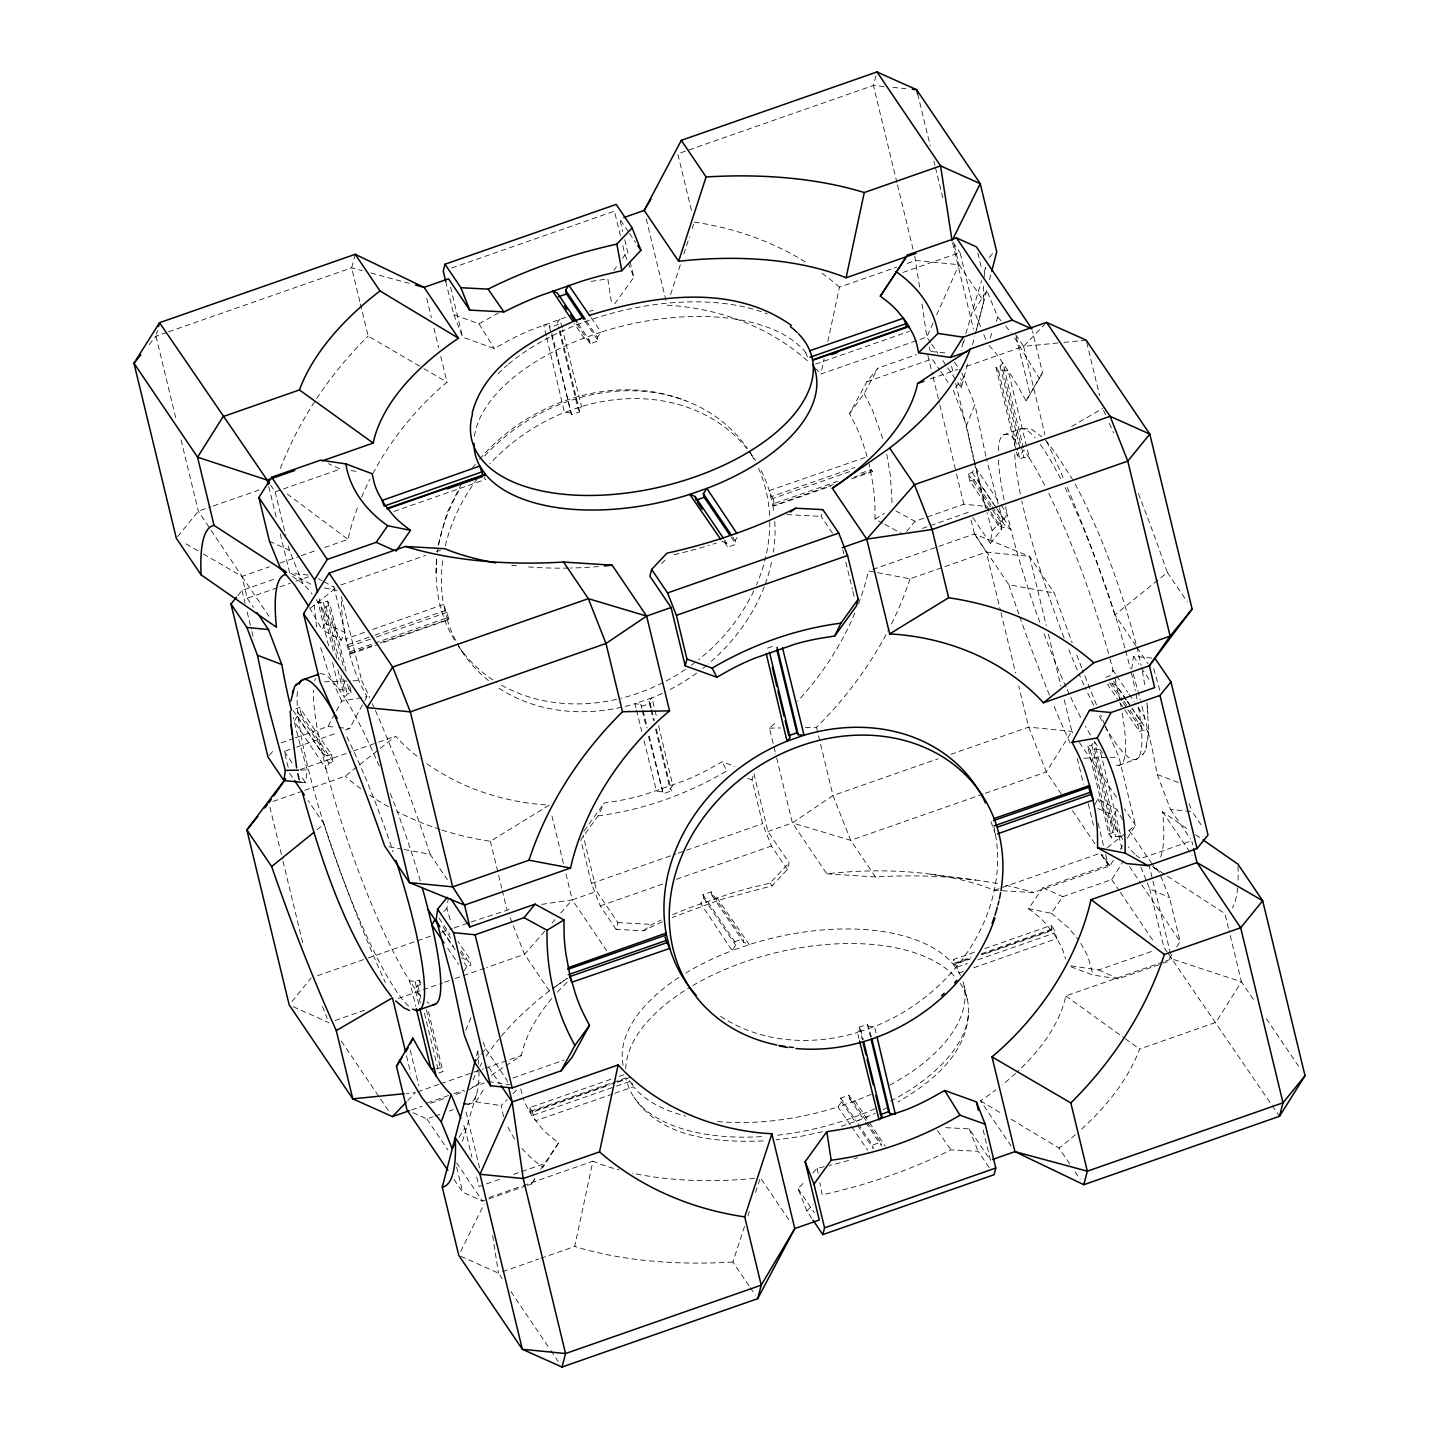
<?xml version="1.0" encoding="UTF-8"?>
<svg xmlns="http://www.w3.org/2000/svg" width="1439" height="1439" viewBox="0 0 1439 1439"><rect width="100%" height="100%" fill="white"/><g stroke="black" fill="none" stroke-linecap="round" stroke-linejoin="round"><path stroke-width="0.75" stroke-dasharray="5 3.75" d="M436.089 572.74L436.683 557.433M436.287 564.628L436.359 561.462M882.755 523.274L875.038 519.065L874.948 508.039A210.058 176.799 -34.1 0 0 872.646 482.587L869.12 463.97M372.233 645.607L349.299 653.54L349.641 651.903L447.475 617.709L447.241 619.687A175.036 147.336 -34.1 0 0 489.152 681.169M1118.966 765.26L1136.666 759.055L1143.321 753.928L1145.282 750.726L1148.754 731.588L1147.063 704.678M301.201 782.258L305.518 782.69L307.262 769.937L304.025 758.605A210.058 34.05 70.7 0 1 297.01 732.685L293.214 717.647M450.137 919.737L446.881 908.405L448.338 897.774M972.836 517.464L990.356 543.348L992.119 530.595L988.863 519.263A210.058 34.05 70.7 0 1 987.01 512.644M990.356 543.348L1001.364 529.822L1002.767 519.677L998.792 505.808M968.339 1015.179C965.515 1055.453 930.331 1083.225 897.972 1101.95M1131.738 669.063L1133.482 656.31L1155.085 658.432M438.104 545.309L446.899 513.129L461.307 484.206M610.891 1079.268L529.714 1107.652L530.272 1112.959L609.273 1085.15M1146.02 748.478L1146.577 745.798M1147.62 740.509L1148.16 737.937M540.83 1258.316L574.737 1246.462L592.904 1161.219L599.631 1163.845A280.065 144.242 -13.6 0 0 619.112 1169.925M916.229 340.737L820.86 374.068L824.115 358.851M827.839 341.475L839.477 287.134L896.695 267.132M837.912 481.256L773.391 503.794L772.905 505.88A175.036 147.336 -34.1 0 1 774.074 513.723M491.311 1075.203L521.368 1055.56L522.645 1050.146A280.065 144.242 -13.6 0 1 554.591 995.302M1163.306 961.864L1065.813 995.932L1064.536 1001.364A280.065 144.242 -13.6 0 1 1016.923 1072.181M324.638 547.504L347.95 539.355L350.145 530.451A280.065 235.726 -34.1 0 1 358.671 504.531M476.615 1055.435L477.73 1051.1L480.194 1054.733M947.743 367.916L961.27 387.9L968.015 361.926M972.53 344.623L974.779 335.971M975.336 333.794L983.772 301.345A350.091 56.751 70.7 0 1 983.628 284.67M976.667 329.081L986.704 290.48M989.492 279.76L991.165 273.32M156.491 334.28L157.499 330.412M355.199 254.307L351.656 267.816L359.912 301.938M662.192 921.805L643.341 930.799L616.126 929.378L617.907 922.633L596.717 891.317L583.101 835.07M875.973 75.817L873.437 85.459L896.965 182.681M787.349 869.552L771.448 846.06L762.616 823.666L752.039 779.902L753.802 773.157L767.922 831.49L789.112 862.788L787.349 869.552L772.113 885.794L720.184 899.699L672.229 917.47M832.515 533.239L821.093 516.367L822.874 509.622M462.441 1141.415L476.939 1092.705M963.321 342.05L962.061 346.295A280.065 45.4 70.7 0 0 961.144 350.648M965.839 333.578L981.596 280.641M984.114 272.169L986.003 265.819M984.672 948.643L1051.279 925.367L1051.621 930.745L982.837 954.615M860.81 473.251L871.225 469.618L870.667 471.326L854.029 477.208M670.61 294.545L680.359 264.722M683.831 254.055L689.407 237.003M692.195 228.477L693.58 224.214M749.017 1285.854L732.901 1262.039L744.575 1226.208M748.01 1215.667L749.377 1211.44M755.565 1192.463L760.368 1177.714L789.885 1221.297M990.104 338.057L992.406 331.797M996.238 321.365L997.785 317.192L986.902 290.534L974.131 310.824L980.553 326.581M465.768 1030.36L471.56 1015.898M973.861 460.624L972.998 456.739A210.058 34.05 70.7 0 1 968.303 434.236L966.612 425.171L974.905 404.503L961.882 373.079M974.275 952.276L953.445 959.561L953.643 964.742L959.201 972.944A175.036 90.153 -13.6 0 1 961.288 977.261M933.084 322.984L926.824 337.032L918.352 340M936.645 314.943L958.986 264.722L953.751 243.119M333.83 586.5L344.928 632.351L341.259 640.229L322.174 629.742L325.088 623.465L318.541 596.376M989.079 345.558L990.985 347.662A210.058 34.05 70.7 0 1 999.008 357.466L1012.319 377.108A210.058 34.05 70.7 0 1 1021.888 393.297L1026.097 400.887L1042.538 372.719L1032.465 331.042M1026.097 400.887L1042.538 372.719M1094.989 804.689L1097.741 798.771L1116.826 809.258L1123.193 820.698M1121.97 848.884L1113.912 815.535L1116.826 809.258M616.126 929.378L600.243 905.904L591.411 883.492L580.834 839.746L598.066 815.859L604.254 802.98L616.18 801.109A210.058 176.799 -34.1 0 0 644.024 794.832L684.946 780.532A210.058 176.799 -34.1 0 0 711.244 767.886L722.126 761.771L734.807 766.321M460.714 1251.426L484.026 1204.155M295.337 737.865L327.948 726.461L335.377 712.791M336.456 710.83L341.762 701.063L366.909 696.656L362.07 687.284A210.058 176.799 -34.1 0 1 352.663 664.314L347.339 646.327L343.795 627.71A210.058 176.799 -34.1 0 1 341.511 602.257L341.367 597.976M345.468 730.023L349.551 728.584L363.851 702.286M364.876 700.415L366.909 696.656M867.141 456.775L863.796 445.982A210.058 176.799 -34.1 0 0 854.37 423.012L849.532 413.641L866.908 381.713L877.898 368.186L916.625 354.642M849.532 413.641L864.084 393.584L877.898 368.186M331.402 754.468L327.319 755.889L295.535 708.941L299.6 707.502L331.402 754.468L333.164 761.753L329.081 763.192L326.005 768.642A175.036 28.366 70.7 0 0 409.539 980.714L415.781 1006.383M992.586 509.982L999.925 520.828L1004.008 519.389L1007.156 514.047A175.036 28.366 70.7 0 1 1005.537 506.744M724.177 541.712L727.846 547.126L735.995 544.284L735.113 540.632L738.261 535.524M711.154 891.874L712.035 895.508L717.018 897.792L749.215 944.614L743.837 942.473L742.956 938.822L711.154 891.874L703.005 894.716L703.887 898.368L700.739 903.476L732.145 950.585L749.215 944.614A175.036 90.153 -13.6 0 1 953.643 964.742L970.336 958.968M333.164 761.753L301.363 714.805L297.297 716.226L294.132 721.335L326.005 768.642L322.318 753.388A175.036 28.366 70.7 0 1 313.468 690.144M1127.852 709.751L1137.637 724.195L1141.703 722.774L1144.868 717.665L1135.065 703.113M467.639 1104.666L475.805 1101.824L485.087 1087.075M459.077 1137.404L464.869 1128.176L462.459 1122.276M527.358 1185.43L531.441 1183.991L534.912 1178.469M540.722 1169.241L558.674 1142.836L552.594 1138.177A210.058 108.195 -13.6 0 1 540.237 1126.431L532.7 1116.934L526.944 1106.789A210.058 108.195 -13.6 0 1 523.202 1098.029M1113.39 860.342L1109.919 865.864L1033.616 892.54L994.277 890.291L987.55 887.665A280.065 144.242 -13.6 0 0 836.491 872.789L826.813 873.797L792.385 822.928L775.711 754M1120.369 849.28L1122.69 845.592M1127.331 838.218L1135.461 825.302L1118.948 757.058A350.091 56.751 70.7 0 1 1105.638 726.695M1105.674 854.568L1108.192 864.983L1042.969 887.791L1028.507 908.675L1051.297 913.279L1062.809 896.677L1111.717 879.571L1123.337 861.134M1172.012 954.381L1167.353 961.756L1163.288 963.177M1176.652 947.006L1180.142 941.466L1169.547 897.72L1158.665 871.081L1152.999 865.019M558.674 1142.836L542.953 1167.389L532.34 1159.114L521.152 1147.746M463.556 971.559L466.794 966.558L470.859 965.137L469.096 957.852L458.088 941.592M989.474 510.054L969.904 481.148L968.141 473.863L972.206 472.442L975.444 467.441L999.835 503.29M703.005 894.716L734.789 941.682L735.671 945.315L732.145 950.585A175.036 90.153 -13.6 0 0 685.683 973.106M531.441 1183.991L535.272 1178.469M576.697 323.883L590.152 343.759L598.3 340.899L597.419 337.266L601.034 332.103A175.036 90.153 -13.6 0 1 805.462 352.249L807.027 354.336M865.972 1120.531L848.848 1095.241L840.7 1098.101L841.581 1101.734L837.966 1106.897A175.036 90.153 -13.6 0 1 715.759 1121.395M349.749 686.133L351.296 692.537L347.231 693.958L344.623 697.627A175.036 28.366 70.7 0 1 376.352 759.486M1087.704 746.463L1090.348 750.367L1094.431 748.946L1099.918 749.557L1120.963 836.868L1115.603 836.455L1111.52 837.876L1108.875 833.954L1087.704 746.463L1091.769 745.042L1094.377 741.373L1097.202 745.654M613.949 270.262L616.414 266.845M622.565 258.318L625.03 254.901L622.511 244.486M614.741 303.791L633.844 277.313L630.318 262.725M583.874 831.22L604.254 802.98M420.224 995.446A175.036 28.366 70.7 0 1 415.08 988.899L409.539 980.714L415.098 981.524L419.163 980.103L421.807 984.024L417.742 985.445L415.08 988.899L419.289 1006.365M648.467 736.282L663.217 793.734L671.383 790.874L670.052 788.914L672.768 785.442L658.576 725.598M346.133 671.204L330.125 605.046L326.059 606.467L323.325 609.938L333.704 652.712M1108.875 833.954L1112.941 832.533L1115.675 829.062L1094.377 741.373M472.514 467.855L475.302 464.401M149.098 344.658L155.988 336.204L166.51 332.535M177.681 536.567L198.33 511.205L211.047 506.762M237.849 595.512L241.986 590.44L276.63 578.316M269.399 755.385L274.903 748.64M291.955 1001.544L311.22 977.872M964.328 376.694L953.32 390.221L966.612 425.171M476.057 1060.615L480.176 1055.542M481.561 1053.852L485.68 1048.779L481.777 1038.508M906.696 531.459L914.952 521.314L963.86 504.208L985.481 506.348L1001.364 529.822M1044.732 485.321A175.036 28.366 70.7 0 0 1029.461 458.286L1023.902 457.476L1019.837 458.897L1017.193 454.976L996.022 367.485L1000.087 366.064L1002.875 362.772L1023.381 447.907M650.428 707.826L648.881 701.423L651.993 697.807A175.036 147.336 -34.1 0 0 665.304 691.907M544.787 931.213L524.551 954.309L486.67 967.548M552.018 922.975L554.896 919.665M560.688 913.063L572.254 899.861L596.717 891.317M479.565 459.257C528.509 401.841 613.823 372.251 685.809 400.815M546.226 335.539L543.69 324.854L549.05 325.286L571.535 414.756L579.701 411.896L578.37 409.935L581.518 406.535L562.595 329.819M871.368 1036.871L867.465 1024.244L859.299 1027.104L860.63 1029.065L857.482 1032.465A175.036 147.336 -34.1 0 1 719.59 1015.664M661.67 563.638L667.57 557.361M672.697 914.7A210.058 108.195 -13.6 0 1 688.633 908.117L729.555 893.817A210.058 108.195 -13.6 0 1 757.777 886.064L769.973 883.204L789.112 862.788M811.776 1218.347L806.883 1211.116L798.069 1188.722L805.426 1180.861M812.801 1173.001L817.208 1168.288L827.623 1165.878M806.883 1211.116L812.981 1204.623M966.378 366.405L1023.597 346.403L1045.002 323.991M407.759 1100.601L415.403 1092.597L406.464 1093.496M443.842 911.517L446.881 908.405M992.119 530.595L1002.767 519.677M503.596 1116.682L501.096 1105.584L507.032 1099.63M512.968 1093.694L518.885 1087.74M440.748 356.296L447.007 382.144L439.489 388.638A280.065 235.726 -34.1 0 0 371.784 475.607M775.189 751.86L769.451 728.152L776.97 721.659M317.066 829.781L324.063 824.115L308.072 800.516M1135.857 645.751L1114.937 614.885L1167.335 572.452A350.091 56.751 70.7 0 0 1138.321 493.415M310.572 608.103L335.233 588.551M304.924 790.281L345.18 776.215L395.581 736.228L401.391 742.326A280.065 235.726 -34.1 0 0 420.17 758.695M1107.293 847.661L1126.665 832.3M1128.428 830.897L1135.461 825.302L1124.237 808.736M1142.098 754.863L1143.321 753.928M643.341 930.799L652.083 924.414L661.149 920.025M501.402 1036.08A350.091 180.307 -13.6 0 1 549.338 990.931L554.717 987.154M556.515 985.877L567.29 978.304L552.918 988.431M1011.239 1146.181L980.499 1100.781L987.568 1095.924A280.065 144.242 -13.6 0 0 995.842 1089.845M767.922 831.49L792.385 822.928L833.001 795.515L938.21 758.749M468.754 1089.953L481.921 1081.355M441.935 830.069A350.091 294.671 -34.1 0 0 490.375 841.257L549.32 805.085L540.075 804.455A280.065 235.726 -34.1 0 1 426.897 763.677M875.038 519.065L884.445 513.345M445.748 281.414L453.807 314.745L479.007 323.793L498.326 313.108M453.807 314.745L462.639 337.158L494.314 348.526L505.215 342.41A210.058 176.799 -34.1 0 1 531.513 329.765L565.509 317.371M1071.713 426.484L1102.724 408.406M883.114 1109.739L888.78 1106.879M989.115 1167.551L978.106 1151.29L950.909 1149.869C910.132 1170.267 866.638 1185.07 822.137 1194.874L819.852 1182.606M865.361 1117.599L875.326 1113.372M841.365 1126.377L859.137 1120.064M857.518 1120.729L867.321 1116.808M767.617 648.126L775.783 645.266M651.237 707.646L650.212 703.383L642.064 706.225L640.733 704.265L634.923 703.761A175.036 147.336 -34.1 0 1 497.049 686.979M734.789 941.682L742.956 938.822M865.63 1122.366L881.531 1145.858L880.65 1142.206L872.502 1145.048L857.824 1123.373M364.499 632.369L345.792 638.97L350.972 653.846L378.025 644.402M372.827 629.419L443.536 604.434A175.036 147.336 -34.1 0 1 442.744 560.185M833.217 484.547L772.905 505.88L769.217 490.609A175.036 147.336 -34.1 0 0 760.386 469.096M617.583 1082.218L625.911 1079.304M963.357 971.469L959.201 972.944L953.445 959.561M973.753 967.817L1056.91 938.552L1053.942 929.27L1051.279 925.367M168.615 331.797L351.656 267.816L362.304 270.694M451.684 268.032L614.435 211.155L620.497 236.158M213.152 506.024L259.793 489.728M907.289 263.427L915.78 260.459L958.986 264.722L983.772 301.345M270.622 485.123L275.173 491.832L281.289 489.692M283.321 488.99L340.395 469.042L328.488 463.7M902.937 272.439L960.011 252.491L974.131 310.824M393.962 511.457L485.555 479.439L484.116 477.532M815.607 364.085L909.286 331.348M203.349 553.961L241.986 576.391L269.543 566.75M280.137 563.045L299.204 556.389M301.327 555.652L316.166 550.453M181.08 439.92L198.33 511.205L241.986 576.391L247.274 598.264L277.853 587.58M279.885 586.86L290.084 583.299M296.2 581.158L308.432 576.895M866.908 381.713L932.13 358.923L939.451 369.751M340.881 585.007L425.656 555.382M436.251 551.677L440.478 550.202M930.349 378.997L957.888 369.355M328.56 645.787L318.037 602.132L323.397 602.545L327.48 601.124L330.125 605.046M996.022 367.485L998.666 371.388L1002.749 369.967L1008.163 370.596L1029.461 458.286L1023.92 450.101L1021.258 453.555L1017.193 454.976M347.878 644.6L372.863 635.876M374.949 635.139L445.712 610.406L447.043 612.366L448.806 619.651L380.112 643.665M865.055 457.494L769.217 490.609L771.61 496.509L854.874 467.405M349.209 646.561L374.194 637.837M376.263 637.099L447.043 612.366M771.61 496.509L772.941 498.47L849.963 471.542M773.391 503.794L774.704 505.755L830.915 486.112M851.726 478.845L872.538 471.56L871.764 467.891M1003.469 434.902L1021.168 428.696M320.034 673.74A175.036 28.366 70.7 0 1 339.082 689.443L344.569 690.054L348.652 688.633L351.296 692.537M969.904 481.148L973.987 479.727L978.97 481.993L993.683 503.83M281.073 742.848L293.304 738.567M288.178 767.293L284.328 751.392L294.527 747.83M296.56 747.111L337.32 732.865M922.291 528.419L928.407 526.278M930.439 525.577L969.166 512.032M300.211 769.559L351.08 751.788M353.203 751.032L376.514 742.884M378.637 742.146L395.581 736.228M872.736 569.466L974.455 533.923L1029.551 556.389L1054.337 593.012A350.091 56.751 70.7 0 0 1072.181 642.747M990.698 511.852L1001.688 528.113L1005.771 526.692L1010.844 529.3A175.036 28.366 70.7 0 0 1039.785 622.224M273.122 801.397L302.802 791.018M858.471 603.93A280.065 235.726 -34.1 0 0 866.314 579.845L868.49 570.941L910.024 578.802L986.327 552.126L1029.551 556.389L1046.261 625.533M1105.836 677.247L1109.919 675.808L1112.995 670.358A175.036 28.366 70.7 0 0 1109.289 656.346M1126.431 699.948L1116.682 685.612L1111.681 683.111L1107.598 684.532L1118.607 700.793M317.533 975.678L365.92 958.752M368.024 958.032L431.142 935.962M441.665 932.292L452.188 928.605M454.292 927.885L469.024 922.723M471.129 921.985L511.241 908.854M950.819 754.342L1028.669 727.127L1071.875 731.39L1074.375 735.077M591.411 883.492L675.952 853.939M678.075 853.201L684.406 850.989M686.529 850.251L762.616 823.666M600.243 905.904L663.649 883.744M676.33 879.301L771.448 846.06M461.703 957.762L465.013 959.273L469.096 957.852M1124.722 709.823L1139.4 731.498L1143.465 730.059L1148.394 732.217L1132.529 708.923M335.179 1020.485L364.643 1010.196M398.297 998.432L442.493 982.999M444.597 982.261L453.015 979.311M455.12 978.574L484.565 968.285M983.215 794.022L850.665 840.34L792.385 822.928M985.319 793.285L1046.333 771.952L1071.875 731.39L1064.033 698.976M436.251 1069.033L440.334 1067.612L442.978 1071.515L438.913 1072.936M417.526 1091.859L438.715 1084.448M440.838 1083.711L483.216 1068.889M485.339 1068.152L521.368 1055.56M994.277 890.291L1100.241 853.255L1108.192 864.983M427.437 1102.904L451.882 1094.36M453.933 1093.658L464.113 1090.096M472.262 1087.236L484.493 1082.973M411.536 1109.937L422.131 1106.249M430.621 1103.281L445.442 1098.101M456.055 1094.395L464.527 1091.428M512.986 1077.955L563.944 1060.147M1142.8 857.842L1191.726 840.736L1192.679 844.711M412.993 1112.707L426.879 1118.912L432.995 1116.79M435.028 1116.07L441.143 1113.93M449.292 1111.088L453.375 1109.667M619.22 1076.372L627.548 1073.458M530.595 1111.286L628.429 1077.091M954.327 963.195L970.983 957.385M981.398 953.733L1052.161 929M529.714 1107.652L532.358 1111.556L615.622 1082.452M617.709 1081.732L630.192 1077.361M956.108 963.464L970.677 958.374M981.074 954.741L1053.942 929.27M612.69 1094L535.56 1120.765L533.239 1115.207L614.435 1086.841M616.504 1086.103L631.091 1081.013M956.989 967.116L967.386 963.482M977.801 959.831L1054.823 932.922M499.369 1179.386L478.989 1186.509L475.967 1174.008M513.633 1174.404L519.749 1172.263M521.799 1171.562L544.212 1163.719M1071.048 965.875L1098.605 969.958L1153.646 950.729M489.062 1197.518L520.846 1186.402M522.969 1185.664L592.904 1161.219M1165.41 961.126L1171.778 958.914L1241.443 981.83L1255.15 1002.084M454.022 1179.422L462.692 1192.211L482.515 1201.097L525.325 1186.132M1070.85 966.756L1093.136 975.102L1118.445 978.844L1161.237 963.878M502.679 1271.662L538.708 1259.053M1081.588 1129.147A350.091 180.307 -13.6 0 0 1139.58 1049.067L1215.883 1022.392L1241.443 981.83L1229.068 930.637M614.777 1093.262L633.538 1086.751A175.036 90.153 -13.6 0 0 685.701 1116.178M380.562 642.729L447.241 619.687L443.536 604.434L445.712 610.406M558.53 324.405L550.364 327.247L549.05 325.286M712.935 544.122L716.424 543.061M674.1 554.681L681.223 552.936A210.058 108.195 -13.6 0 0 709.445 545.183M822.64 1131.684L799.365 1136.684L776.071 1139.85M591.051 281.45L607.798 278.788L611.845 305.122M541.748 904.358L572.254 899.861L606.682 950.729M598.066 815.859C643.467 809.905 687.464 794.148 726.839 770.854L722.126 761.771M754.558 1178.307L750.69 1178.721A280.065 144.242 -13.6 0 1 632.351 1173.127M1015.646 334.657L1023.597 346.403L1061.604 342.608M1063.853 342.392L1086.211 340.162M763.246 1140.911C718.043 1142.746 661.544 1138.807 634.059 1097.327M324.423 681.798L350.72 680.899M352.915 680.827L361.693 680.521L365.272 688.112A280.065 45.4 70.7 0 1 369.697 697.753M1083.891 758.245L1107.994 757.436M1110.189 757.364L1118.948 757.058M300.679 770.081L307.262 769.937M769.451 728.152L780.658 727.954M805.3 727.486L816.489 727.271A350.091 294.671 -34.1 0 0 889.176 628.591M1022.733 428.66L1031.259 428.966L1041.764 436.719M570.222 412.795L564.466 412.489A175.036 147.336 -34.1 0 0 489.836 463.88M786.917 514.586L821.093 516.367M617.907 922.633L652.083 924.414M868.778 1026.205L874.534 1026.511A175.036 147.336 -34.1 0 0 995.464 834.566L993.827 826.867M945.765 1127.654L969.274 1128.878L990.464 1160.176L982.405 1126.845M826.813 873.797L875.452 876.963A350.091 180.307 -13.6 0 1 997.317 883.582M667.12 305.212L676.366 305.859A280.065 235.726 -34.1 0 1 809.042 362.286M884.23 86.52L873.437 85.459L677.769 153.847L691.691 211.425M892.882 87.383L905.851 88.66M931.141 351.512L948.427 353.221M308.18 575.042L290.894 573.334L313.9 585.889M327.948 726.461L336.582 727.307M338.741 727.522L349.551 728.584M1141.99 706.315L1150.84 742.92A210.058 34.05 70.7 0 1 1155.535 765.422L1157.226 774.488L1170.519 809.438L1192.122 811.56L1203.13 827.821M661.904 791.774L656.49 791.144L643.863 739.988M930.745 874.21L975.606 880.074M350.99 470.607L357.358 471.56M488.576 1081.534L509.766 1084.682M475.805 1101.824L501.096 1105.584M971.091 520.001L974.455 533.923L1008.901 584.774L1054.337 593.012M388.998 846.78L401.967 849.118M404.143 849.514L430.099 854.226L447.331 879.661M324.477 587.939L337.176 590.404M370.83 272.996L409.162 283.339M747.83 778.391L752.039 779.902M1157.226 774.488L1181.563 783.751M590.152 343.759L589.271 340.108L583.964 338.075L574.305 323.577M848.848 1095.241L849.73 1098.892L855.036 1100.925L868.329 1120.855M1098.047 808.43L1113.912 815.535M1147.297 882.916L1149.725 888.834L1169.547 897.72M269.453 541.28L289.275 550.166L302.963 583.658L306.147 587.004A210.058 34.05 70.7 0 1 312.083 594.019M1042.969 887.791L1062.809 896.677M325.088 623.465L344.928 632.351M1098.605 969.958L1118.445 978.844M293.178 1006.706L328.883 1022.697M460.75 1256.247L498.434 1273.137L502.175 1278.659M721.982 541.208L726.965 543.492L727.846 547.126M327.319 755.889L322.318 753.388L293.052 710.362M895.795 510.863L914.952 521.314M884.679 524.318L902.019 533.779M318.289 578.622L322.138 580.726M324.063 581.77L333.704 587.022M185.973 543.87L201.424 552.828M360.416 304.079L368.168 336.06L422.005 367.539M423.929 368.654L447.007 382.144M980.499 1100.781L1001.562 1113.462M1011.131 1119.236L1059.014 1148.07L1070.166 1164.547M1152.567 866.548L1165.554 874.984M1167.407 876.189L1224.931 913.585L1228.546 928.515M1160.607 857.014A280.065 45.4 70.7 0 0 1163.09 817.334L1162.568 811.758L1188.29 829.637M1195.647 834.746L1201.151 838.577M1136.037 855.342L1139.526 857.77M1153.448 867.447L1158.665 871.081M292.513 576.391L302.963 583.658M1051.297 913.279L1068.601 927.921L1078.477 939.811M1028.507 908.675L1034.587 913.315A210.058 108.195 -13.6 0 1 1046.944 925.061L1054.481 934.577L1060.237 944.704A210.058 108.195 -13.6 0 1 1065.472 958.95M1065.813 995.932L1123.391 1037.393M1125.19 1038.688L1139.58 1049.067M287.152 493.901L347.95 539.355M997.785 317.192L1003.469 323.253M815.05 367.97L820.86 374.068M1045.451 440.1L1055.147 452.476L1072.613 479.511M1134.759 854.1L1132.853 851.996A210.058 34.05 70.7 0 1 1128.284 846.708M769.973 883.204L772.113 885.794M1005.627 325.898L1011.221 333.093M1151.902 863.688L1127.367 827.839M1101.447 854.838L1109.919 865.864L1102.436 854.82M1014.711 337.967L1039.624 378.997M1122.726 839.387L1111.52 822.55A210.058 34.05 70.7 0 1 1101.968 806.362L1097.741 798.771M316.274 599.613L327.48 616.45A210.058 34.05 70.7 0 1 337.032 632.638L341.259 640.229M1168.378 953.877L1279.469 1116.304M937.526 1130.604L950.909 1149.869M591.123 317.695L601.034 332.103L583.964 338.075A175.036 90.153 -13.6 0 0 474.384 436.772M850.359 1124.902L837.966 1106.897L855.036 1100.925A175.036 90.153 -13.6 0 0 871.44 1094.144M851.6 1126.701L867.681 1150.103M1001.058 505.071L1007.156 514.047L1010.844 529.3L994.907 505.647M1127.654 701.746L1131.324 707.125M447.691 948.265L458.681 964.4M953.194 242.418L960.011 252.491M1167.335 572.452L1187.175 601.754M954.543 362.25L960.658 371.28M930.511 342.482L926.824 337.032L921.769 302.028M931.753 344.299L937.904 353.382M942.815 360.649L946.502 366.1M1137.08 647.568L1148.142 663.919M940.674 371.55L948.013 382.396M1133.482 656.31L1138.771 664.134M1141.217 667.75L1149.779 680.395M972.206 472.442L995.446 506.762M996.669 508.561L1004.008 519.389M1113.588 681.241L1125.82 699.3M1127.043 701.099L1130.694 706.513M1131.917 708.33L1141.703 722.774M973.987 479.727L991.093 505.017M992.316 506.816L1005.771 526.692M1111.681 683.111L1122.69 699.354M1123.913 701.171L1128.806 708.402M1130.029 710.2L1143.465 730.059M968.141 473.863L991.363 508.183M1109.505 682.662L1121.736 700.721M1122.96 702.52L1126.629 707.952M1119.83 702.592L1123.499 708.006M1170.519 809.438L1190.503 838.937M1162.568 811.758L1192.086 855.342M1079.358 742.434L1116.772 797.674M1266.374 1018.65L1300.047 1068.386M871.225 469.618L872.538 471.56M1129.435 866.602L1140.569 883.024M1141.811 884.859L1180.142 941.466M1061.28 794.058L1046.333 771.952L1028.669 727.127L1018.74 686.079M1072.505 810.625L1094.953 843.776M1167.227 952.204L1163.827 947.168L1149.725 888.834M1111.717 879.571L1119.146 890.525M1120.369 892.36L1153.754 941.664M628.303 231.625L619.741 218.98L622.763 231.481M629.527 233.424L635.642 242.454M749.215 451.198L752.399 455.893M586.41 321.005L597.419 337.266M732.667 537.017L735.113 540.632M584.846 321.041L598.3 340.899M731.102 537.053L735.995 544.284M578.262 323.847L589.271 340.108M724.519 539.877L726.965 543.492M875.452 876.963L850.665 840.34L833.001 795.515L816.489 727.271M1075.131 1171.868L1080.077 1179.207M648.881 701.423L650.212 703.383M867.195 1122.33L880.65 1142.206M712.035 895.508L743.837 942.473M849.73 1098.892L864.407 1120.567M840.7 1098.101L856.601 1121.575M703.887 898.368L735.671 945.315M841.581 1101.734L856.259 1123.409M857.482 1125.226L873.383 1148.7L872.502 1145.048M447.475 617.709L448.806 619.651M464.06 654.421L458.753 646.579A175.036 147.336 -34.1 0 0 496.725 682.356M798.069 1188.722L814.366 1212.789M349.641 651.903L350.972 653.846M549.338 990.931L524.551 954.309L510.108 917.65M750.259 1287.671L755.205 1295.01M241.986 576.391L269.039 616.342M247.274 598.264L253.39 607.294M439.075 918.172L450.065 934.433M461.074 950.693L470.859 965.137M443.014 926.77L451.576 939.397M460.138 952.042L465.013 959.273M297.297 716.226L329.081 763.192M442.331 930.439L453.339 946.7M464.347 962.943L466.794 966.558M284.328 751.392L292.89 764.019M302.352 777.995L305.518 782.69M485.68 1048.779L506.87 1080.077L507.841 1084.071M289.617 773.265L293.304 778.715M488.81 1067.45L499.873 1083.801M426.879 1118.912L447.907 1149.959M456.559 1162.748L482.515 1201.097M341.349 1041.116L388.728 1111.088M510.899 1291.556L549.554 1348.631M550.795 1350.484L558.278 1361.528M1115.441 673.992L1112.995 670.358L1113.984 674.387M1116.664 675.808L1127.708 692.195M1128.931 694.012L1133.842 701.279M442.87 931.537L455.12 949.74M869.534 1122.672L885.237 1146.217M974.455 533.923L986.327 552.126L1000.447 610.46M479.007 323.793L494.314 348.526M629.311 1080.743L633.538 1086.751L631.901 1082.919M1080.869 943.354L1087.812 956.269L1093.136 975.102M514.46 1139.112L506.438 1124.399M309.547 607.654L322.174 629.742M864.084 393.584L872.52 410.223L883.006 439.201M341.762 701.063L328.236 671.977L320.267 646.111M1075.149 483.99C1102.166 534.84 1121.467 589.54 1136.342 645.05M1046.531 441.179L1050.11 448.77A280.065 45.4 70.7 0 1 1064.302 480.518M805.462 352.249L807.909 357.987M983.772 334.46L986.183 340.377M1140.875 867.159L1146.505 880.956M625.03 254.901L627.44 261.017M628.231 263.049L633.844 277.313M969.274 1128.878L978.106 1151.29M322.462 1006.401L327.265 1018.614M1189.1 803.61L1192.122 811.56M995.464 834.566L990.194 819.349M1114.937 614.885L1111.825 605.459A280.065 45.4 70.7 0 0 1066.839 486.436M1008.901 584.774L1012.013 594.181A280.065 45.4 70.7 0 0 1018.776 613.985M430.099 854.226L426.987 844.819A280.065 45.4 70.7 0 0 372.359 703.653M324.063 824.115L327.175 833.541A280.065 45.4 70.7 0 0 385.346 982.549M1153.682 668.577L1160.464 692.591M1133.105 673.794L1134.975 680.395A210.058 34.05 70.7 0 1 1140.336 699.966M998.216 503.776L986.363 458.465M772.941 498.47L774.704 505.755M520.774 1088.909L521.709 1092.561A210.058 108.195 -13.6 0 0 522.645 1096.212M1136.756 646.687L1141.145 665.322M1137.637 724.195L1139.4 731.498M1001.688 528.113L999.925 520.828M859.047 1038.868L857.482 1032.465L874.534 1026.511L876.567 1035.055M562.055 327.678L559.951 319.17L557.199 322.444L558.746 328.847M635.984 708.024L634.923 703.761L651.993 697.807L654.529 708.492M636.506 710.164L641.758 731.462M301.363 714.805L299.6 707.502M1086.715 342.284L1099.63 395.599M1023.597 346.403L1044.966 434.722M1148.844 864.137L1171.778 958.914M1016.15 336.744L1029.766 392.991M977.836 253.03L981.866 269.705M1002.749 369.967L1023.902 457.476M1094.431 748.946L1115.603 836.455M1000.087 366.064L1020.233 449.292M1091.769 745.042L1112.941 832.533M998.666 371.388L1017.769 450.353M1018.29 452.494L1019.837 458.897M1090.348 750.367L1111.52 837.876M1098.119 823.324L1103.659 846.24M917.686 94.039L930.242 145.897M933.893 161.024L934.936 165.341M935.458 167.5L942.779 197.737M1048.365 634.167L1060.903 686.025M952.582 242.903L973.43 329.063M1077.307 758.479L1083.567 784.327M1088.262 803.717L1093.46 825.249M951.557 366.154L953.643 374.788M955.73 383.404L985.481 506.348M897.486 184.84L914.197 253.983M914.718 256.142L919.881 288.915M1000.968 612.636L1015.61 673.128M929.234 346.979L930.206 350.954M927.867 355.397L932.562 374.806M933.084 376.964L939.343 402.848M939.865 405.007L956.036 471.866M956.557 474.025L963.86 504.208M964.094 986.273L967.638 1000.86M842.786 549.77L843.794 553.925M845.826 562.271L852.374 589.342M852.877 591.429L854.388 597.689M867.465 1024.244L870.559 1037.051M860.63 1029.065L863.22 1039.731M859.299 1027.104L862.411 1039.911M646.291 219.052L666.077 300.895M624.778 239.809L628.807 256.484M560.077 330.808L579.701 411.896M651.759 709.787L654.331 720.453M656.4 728.979L671.383 790.874M559.267 330.988L578.37 409.935M650.95 709.949L653.522 720.633M655.59 729.159L670.052 788.914M551.928 333.65L571.535 414.756M643.089 710.488L647.226 727.576M649.277 736.102L663.217 793.734M640.733 704.265L641.758 708.546M642.28 710.668L646.417 727.738M450.551 287.152L462.639 337.158M426.681 298.143L431.358 317.515M433.966 328.29L438.661 347.68M551.928 815.859L563.386 863.256M565.995 874.013L572.254 899.861M490.375 841.257L501.725 888.169M502.247 890.291L506.888 909.502M532.358 1111.556L533.239 1115.207M341.367 596.519L361.693 680.521M466.092 1112.095L479.637 1168.09M464.869 1128.176L471.938 1157.352M428.534 1011.761L442.978 1071.515M327.48 601.124L344.011 669.423M347.626 684.352L348.652 688.633M419.163 980.103L420.71 986.506M426.394 1009.98L440.334 1067.612M326.059 606.467L338.956 659.817M343.615 679.028L347.231 693.958M417.742 985.445L420.836 998.252M424.451 1013.182L438.391 1070.814M323.397 602.545L336.834 658.037M340.953 675.107L344.569 690.054M415.098 981.524L420.26 1002.875M337.859 669.819L344.623 697.627L339.082 689.443L332.229 661.059M456.631 1167.209L462.692 1192.211M275.173 491.832L285.749 535.578M288.268 545.993L289.275 550.166M410.241 1050.164L418.821 1085.582M268.787 486.562L276.612 518.867M280.245 533.941L290.156 574.863M406.553 1055.974L410.709 1073.206M241.986 590.44L245.116 603.373M247.202 612.007L251.375 629.257M251.897 631.415L253.983 640.031M155.988 336.204L175.846 418.299M269.92 807.207L282.476 859.047M282.997 861.206L302.856 943.318M655.033 710.632L656.544 717.036M546.73 337.679L564.466 412.489L581.518 406.535A175.036 147.336 -34.1 0 1 747.812 449.688M1114.901 678.093L1116.682 685.612A175.036 28.366 70.7 0 1 1119.776 699.948M985.859 456.289L974.905 404.503M974.293 462.567L981.848 493.343A210.058 34.05 70.7 0 0 985.805 508.291M886.784 454.274L890.399 475.5L892.09 503.254M1142.368 671.132L1145.21 687.158M817.208 1168.288L818.341 1174.422M492.696 1235.687L498.434 1273.137M316.598 626.918L314.206 605.351M961.27 387.9L960.748 382.324A280.065 45.4 70.7 0 1 960.479 378.439M477.73 1051.1L478.252 1056.676A280.065 45.4 70.7 0 1 478.719 1064.284M1146.973 702.682L1147.944 714.338M478.935 1071.282A280.065 45.4 70.7 0 1 465.858 1103.929M598.462 566.57A280.065 144.242 -13.6 0 1 570.474 568.027M568.495 568.081A280.065 144.242 -13.6 0 1 525.163 566.66M516.637 565.815A280.065 144.242 -13.6 0 1 508.255 564.79M498.092 373.708A175.036 90.153 -13.6 0 1 507.23 365.254M508.633 364.067A175.036 90.153 -13.6 0 1 767.275 313.936M1015.52 1073.458A280.065 144.242 -13.6 0 1 1002.192 1084.88M557.469 992.119A280.065 144.242 -13.6 0 1 568.873 980.625M1075.437 1134.616A350.091 180.307 -13.6 0 1 1059.014 1148.07M732.901 1262.039A350.091 180.307 -13.6 0 1 574.737 1246.462M472.945 1079.844A350.091 180.307 -13.6 0 1 478.054 1069.699M479.942 1066.335A350.091 180.307 -13.6 0 1 481.939 1062.953M486.238 1056.208A350.091 180.307 -13.6 0 1 498.631 1039.408M1005.717 885.291A350.091 180.307 -13.6 0 1 1033.616 892.54M857.626 1157.693A210.058 108.195 -13.6 0 1 854.136 1158.773M848.632 1160.392A210.058 108.195 -13.6 0 1 829.404 1165.446M962.925 981.704A175.036 90.153 -13.6 0 1 886.982 1086.589M623.087 1065.22A175.036 90.153 -13.6 0 1 678.866 977.441M960.173 983.341A175.036 90.153 -13.6 0 1 890.507 1101.177M874.966 1108.714A175.036 90.153 -13.6 0 1 774.74 1135.515M761.483 1136.612A175.036 90.153 -13.6 0 1 626.613 1079.808M625.695 1068.745A175.036 90.153 -13.6 0 1 689.209 987.694M692.735 985.589A175.036 90.153 -13.6 0 1 956.09 978.034M1104.792 724.734A350.091 56.751 70.7 0 1 1100.637 714.877M1096.5 704.876A350.091 56.751 70.7 0 1 1082.542 669.962M1081.732 667.876A350.091 56.751 70.7 0 1 1075.724 652.191M984.078 277.529A350.091 56.751 70.7 0 1 985.589 267.528M989.312 257.563A350.091 56.751 70.7 0 1 993.935 252.868M1103.551 410.241A350.091 56.751 70.7 0 1 1106.051 415.835M1109.379 423.372A350.091 56.751 70.7 0 1 1113.552 432.941M1237.99 866.368A350.091 56.751 70.7 0 1 1238.044 880.794M1237.594 887.917A350.091 56.751 70.7 0 1 1232.36 907.901M1070.184 743.19A280.065 45.4 70.7 0 1 1053.186 704.175M1049.409 695.001A280.065 45.4 70.7 0 1 1019.478 615.964M963.249 342.644A280.065 45.4 70.7 0 1 964.688 339.694M589.288 311.238A210.058 176.799 -34.1 0 1 593.282 310.428M910.024 578.802A350.091 294.671 -34.1 0 1 890.165 626.649M439.992 829.44A350.091 294.671 -34.1 0 1 397.2 811.542M388.44 806.793A350.091 294.671 -34.1 0 1 369.967 795.317M360.829 788.806A350.091 294.671 -34.1 0 1 345.18 776.215M280.389 468.412A350.091 294.671 -34.1 0 1 315.429 400.42M316.67 398.549A350.091 294.671 -34.1 0 1 368.168 336.06M694.282 222.092A350.091 294.671 -34.1 0 1 806.434 262.635M822.029 273.194A350.091 294.671 -34.1 0 1 839.477 287.134M854.82 613.086A280.065 235.726 -34.1 0 1 797.656 701.189M361.621 497.21A280.065 235.726 -34.1 0 1 369.949 479.169M1122.24 713.168A175.036 28.366 70.7 0 1 1113.84 764.019M1102.544 753.047A175.036 28.366 70.7 0 1 1099.918 749.557M1090.474 735.041A175.036 28.366 70.7 0 1 1085.42 726.209M1080.707 717.431A175.036 28.366 70.7 0 1 1070.13 696.008M1069.303 694.228A175.036 28.366 70.7 0 1 1066.803 688.831M1065.975 686.997A175.036 28.366 70.7 0 1 1042.951 630.786M1004.062 499.711A175.036 28.366 70.7 0 1 998.396 459.131M998.306 450.785A175.036 28.366 70.7 0 1 1018.776 443.554M1048.779 493.379A175.036 28.366 70.7 0 1 1108.732 654.313M1120.441 703.347A175.036 28.366 70.7 0 1 1121.089 706.693M1138.537 707.466A175.036 28.366 70.7 0 1 1104.774 725.922M1101.716 720.507A175.036 28.366 70.7 0 1 1098.587 714.733M1093.802 705.47A175.036 28.366 70.7 0 1 1085.6 688.544M1083.945 684.946A175.036 28.366 70.7 0 1 1078.962 673.812M1077.289 669.98A175.036 28.366 70.7 0 1 1068.979 650.14M1064.069 637.747A175.036 28.366 70.7 0 1 1021.834 501.06M1020.377 494.009A175.036 28.366 70.7 0 1 1014.693 453.429M1014.621 445.101A175.036 28.366 70.7 0 1 1035.091 437.852M1040.217 444.399A175.036 28.366 70.7 0 1 1061.047 479.619M1065.094 487.677A175.036 28.366 70.7 0 1 1125.046 648.611M1125.604 650.662A175.036 28.366 70.7 0 1 1130.281 668.541M1131.216 672.391A175.036 28.366 70.7 0 1 1135.371 690.756M1136.073 694.246A175.036 28.366 70.7 0 1 1137.08 699.336M429.002 1003.361A175.036 28.366 70.7 0 1 427.005 1002.048M314.673 680.719A175.036 28.366 70.7 0 1 315.411 678.435M377.18 761.393A175.036 28.366 70.7 0 1 379.68 767.185M390.419 793.465A175.036 28.366 70.7 0 1 420.368 881.226M408.568 1005.987A175.036 28.366 70.7 0 1 334.028 854.334A175.036 28.366 70.7 0 1 297.783 689.137M346.835 736.768A175.036 28.366 70.7 0 1 393.117 851.852M774.794 521.673A175.036 147.336 -34.1 0 1 773.409 552.162M771.538 562.397A175.036 147.336 -34.1 0 1 764.954 584.774M764.199 586.788A175.036 147.336 -34.1 0 1 708.186 664.027M706.783 665.196A175.036 147.336 -34.1 0 1 702.502 668.649M696.656 673.056A175.036 147.336 -34.1 0 1 668.577 690.27M445.37 545.849A175.036 147.336 -34.1 0 1 478.198 477.676M749 451.216A175.036 147.336 -34.1 0 1 755.583 460.714M751.302 454.526A175.036 147.336 -34.1 0 1 755.079 461.253M758.461 468.233A175.036 147.336 -34.1 0 1 769.685 517.86M769.757 521.907A175.036 147.336 -34.1 0 1 756.446 584.953M753.766 590.889A175.036 147.336 -34.1 0 1 698.635 659.674M694.3 663.055A175.036 147.336 -34.1 0 1 691.35 665.232M685.36 669.441A175.036 147.336 -34.1 0 1 620.964 698.311M616.629 699.354A175.036 147.336 -34.1 0 1 498.416 683.381M454.562 640.121A175.036 147.336 -34.1 0 1 436.737 558.494M437.438 552.36A175.036 147.336 -34.1 0 1 438.05 548.259M438.787 544.158A175.036 147.336 -34.1 0 1 460.354 488.271M484.529 456.055A175.036 147.336 -34.1 0 1 747.093 448.069"/><path stroke-width="1.5" d="M450.749 898.781L469.834 926.968L535.056 904.16L563.962 919.935L547.054 930.242C546.136 970.138 555.346 1010.502 574.916 1045.416L561.102 1070.814L512.176 1087.92L490.573 1085.779L474.672 1062.306L464.095 1034.497L452.637 980.535L436.233 919.323L437.636 909.178L447.259 897.342M563.962 919.935L564.052 930.961A210.058 176.799 -34.1 0 0 566.354 956.413L569.88 975.03L575.204 993.018A210.058 176.799 -34.1 0 0 584.63 1015.988L589.468 1025.359L572.092 1057.287L561.102 1070.814M1155.085 658.432L1170.986 681.924L1208.023 835.034L1197.014 848.56L1148.106 865.666L1126.503 863.544L1097.597 847.769L1097.489 836.743A210.058 176.799 -34.1 0 0 1095.205 811.29L1091.661 792.673L1086.337 774.686A210.058 176.799 -34.1 0 0 1076.93 751.716L1072.091 742.344L1089.449 710.416L1154.672 687.608L1149.383 665.735L1170.123 636.128L1192.122 609.075L1149.797 434.074L1086.211 340.162L1046.531 322.39L970.246 349.047L917.632 383.44L916.355 388.854A280.065 144.242 -13.6 0 1 839.387 483.432L832.318 488.271L866.746 539.139L889.68 633.915L898.925 634.545A280.065 235.726 -34.1 0 1 1037.609 696.674L1043.419 702.772L1149.383 665.735L1192.122 609.075M1148.106 865.666L1125.1 853.111C1126.018 813.215 1116.808 772.851 1097.237 737.937L1111.052 712.539L1159.978 695.433L1170.986 681.924M301.201 782.258L283.915 780.568L285.318 770.423L268.913 709.211L257.437 655.249L246.878 627.44L230.977 603.966L236.482 597.203M908.405 327.714L908.729 326.041L813.089 359.696M290.84 701.063L294.617 686.457L301.093 680.881M292.423 693.202L292.98 690.522M812.999 1220.164L822.784 1234.608L994.007 1174.764L995.77 1168.018L985.193 1124.255L976.361 1101.842L944.686 1090.474L933.785 1096.59A210.058 176.799 -34.1 0 1 907.487 1109.235L866.566 1123.535A210.058 176.799 -34.1 0 1 838.739 1129.813L826.813 1131.684L805.156 1161.687L819.259 1220.02L794.796 1228.564L761.231 1285.153L565.563 1353.541L522.357 1349.278L458.771 1255.366L442.259 1187.121A350.091 56.751 70.7 0 0 455.228 1137.655L480.014 1174.278L523.22 1178.541L599.523 1151.866L618.14 1064.932L512.176 1101.968L480.014 1174.278L522.357 1349.278L562.019 1367.05L757.687 1298.662L794.796 1228.564L771.88 1133.788L762.634 1133.141A280.065 235.726 -34.1 0 1 623.95 1071.03L618.14 1064.932M953.032 238.784L980.229 183.634L916.643 89.722L876.981 71.95L681.313 140.338L644.204 210.436L678.632 261.286L688.31 260.279A280.065 144.242 -13.6 0 1 839.369 275.155L846.096 277.781L864.263 192.538L940.566 165.863L980.229 183.634L996.741 251.879L991.723 271.18M322.318 460.84L373.187 443.068L374.464 437.636A280.065 144.242 -13.6 0 1 451.432 343.076L458.501 338.219L424.073 287.368L355.199 254.307L159.531 322.696L133.971 363.258L176.313 538.258L201.1 574.881L276.432 627.242L275.91 621.666A280.065 45.4 70.7 0 1 285.803 574.485M472.154 413.155C484.241 366.675 530.703 340.234 571.679 322.192M570.51 868.059L572.686 859.155A280.065 235.726 -34.1 0 1 662.03 717.341L669.549 710.848L646.615 616.072L612.187 565.203L563.548 562.037A350.091 180.307 -13.6 0 1 405.384 546.46L329.081 573.136L303.539 613.698L320.052 681.942A350.091 56.751 70.7 0 1 384.663 845.988L409.449 882.611L464.545 905.077L570.51 868.059L528.976 860.198L452.673 886.874L409.449 882.611L367.125 707.61L303.539 613.698M1083.801 1184.693L1087.344 1171.184L1070.832 1102.94A350.091 294.671 -34.1 0 0 1164.367 954.453L1240.67 927.795L1262.687 900.742L1197.014 862.609L1091.05 899.645L1088.855 908.549A280.065 235.726 -34.1 0 1 999.511 1050.362L991.993 1056.856L1014.927 1151.632L1083.801 1184.693L1279.469 1116.304L1305.029 1075.742L1262.687 900.742L1237.9 864.12L1202.986 839.854M442.259 1187.121L475.482 1059.752M158.506 326.563L159.531 322.696L269.489 483.45M415.547 285.066L424.073 287.368L448.536 278.824L469.726 310.122L503.902 311.903L514.55 306.777A210.058 108.195 -13.6 0 1 540.452 295.607L581.374 281.307A210.058 108.195 -13.6 0 1 609.596 273.554L621.792 270.712L640.931 250.278L632.117 227.884L616.216 204.392L444.993 264.236L443.23 270.982L445.748 281.414M651.651 569.448L649.888 576.212L671.078 607.51L685.198 665.843L716.874 677.229L727.756 671.114A210.058 176.799 -34.1 0 1 754.054 658.468L794.976 644.168A210.058 176.799 -34.1 0 1 822.82 637.891L834.746 636.02L856.403 606.017L858.166 599.254L847.589 555.508L838.757 533.096L822.874 509.622L795.659 508.201C754.881 528.599 711.388 543.402 666.887 553.206L651.651 569.448L667.552 592.94L676.384 615.334L686.961 659.098L685.198 665.843M562.019 1367.05L565.563 1353.541L523.22 1178.541L512.176 1101.968L508.794 1088.046M757.687 1298.662L761.231 1285.153L744.718 1216.908L771.88 1133.788M822.784 1234.608L824.565 1227.845L813.97 1184.099L805.156 1161.687M1279.469 1116.304L1283.012 1102.796L1305.029 1075.742M678.632 261.286L706.099 176.961L681.313 140.338M994.961 917.902C967.871 999.188 881.477 1056.298 796.001 1048.509M454.418 1144.778L452.098 1148.466L441.215 1121.808L451.198 1094.683L448.015 1091.338A210.058 34.05 70.7 0 1 439.992 1081.534L426.681 1061.892A210.058 34.05 70.7 0 1 417.112 1045.703L412.903 1038.113L396.462 1066.281L407.039 1110.045L447.853 1170.303M484.673 475.805L485.357 474.258L479.799 466.056A175.036 90.153 -13.6 0 1 474.186 448.033M410.151 1044.03L412.903 1038.113M834.746 636.02L840.934 623.141L858.166 599.254M650.914 199.122L644.204 210.436L623.824 217.559M308.54 606.017L294.905 585.331L280.335 567.919L269.453 541.28L258.858 497.534L271.647 477.244L320.555 460.156L345.864 463.898L372.197 473.755L373.528 480.05A210.058 108.195 -13.6 0 0 378.763 494.297L384.519 504.423L392.056 513.939A210.058 108.195 -13.6 0 0 404.413 525.685L410.493 530.325L396.031 551.209M317.533 592.202L314.511 579.701L327.283 559.429L376.191 542.323L387.703 525.721L410.493 530.325M396.462 1066.281L402.272 1057.071M405.762 1051.531L408.082 1047.844M956.485 237.903L1012.121 320.088L1031.961 328.955L976.308 246.788L956.485 237.903L907.559 255.009L880.326 296.164L886.406 300.823A210.058 108.195 -13.6 0 1 898.763 312.569L906.3 322.066L912.056 332.211A210.058 108.195 -13.6 0 1 917.291 346.439L918.622 352.735L950.424 357.466L966.738 351.764M950.424 357.466L963.195 337.176L1012.121 320.088M583.622 319.224L566.498 293.952L565.617 290.3L568.837 285.282L589.882 315.896M880.326 296.164L907.559 255.009M729.879 535.254L704.211 497.318L703.329 493.685L706.855 488.415A175.036 90.153 -13.6 0 0 813.107 364.751M268.877 802.872L271.323 799.4M273.77 795.911L284.742 780.226M813.97 1184.099L831.202 1160.212L826.813 1131.684M574.916 1045.416L589.468 1025.359M285.606 778.571L246.878 829.925L289.203 1004.926L352.789 1098.838L392.469 1116.61L409.413 1110.692M140.842 354.803L133.971 363.258L197.557 457.17L214.069 525.415A350.091 56.751 70.7 0 0 201.1 574.881M257.869 816.399L246.878 829.925L271.665 866.548A350.091 56.751 70.7 0 0 336.276 1030.594L352.789 1098.838L404.215 1093.712M264.758 807.945L267.51 804.563M437.636 909.178L453.519 932.652L475.14 934.792L524.048 917.686L535.056 904.16M863.724 1041.854L881.801 1116.556L879.049 1119.83L859.587 1040.991M866.746 539.139L914.449 484.691L1110.117 416.303L1149.797 434.074L1127.78 461.128L932.112 529.498L866.746 539.139L842.283 547.683M444.993 264.236L460.894 287.71L488.091 289.131C528.868 268.733 572.362 253.93 616.863 244.126L632.117 227.884M392.469 1116.61L406.23 1102.202M918.622 352.735L937.904 333.416C934.091 307.82 916.895 286.055 896.047 271.611M271.665 866.548L313.576 832.605M1043.419 702.772L1093.82 662.785L1170.123 636.128L1127.78 461.128L1110.117 416.303L1046.531 322.39M295.679 685.072L296.902 684.137M790.407 512.032L795.659 508.201M832.318 488.271L889.662 448.069A350.091 180.307 -13.6 0 0 970.246 349.047M646.615 616.072L605.999 643.485L410.331 711.873L367.125 707.61L392.667 667.048L588.335 598.66L646.615 616.072L671.078 607.51M889.68 633.915L948.625 597.743A350.091 294.671 -34.1 0 1 1093.82 662.785M686.961 659.098L712.161 668.146C751.536 644.852 795.533 629.095 840.934 623.141M985.193 1124.255L959.993 1115.207C920.6 1138.501 876.621 1154.258 831.202 1160.212M336.276 1030.594L392.469 997.821L405.51 1051.675M579.863 318.936L581.482 318.271L573.639 321.401M877.071 1037.195L895.31 1114.146L889.95 1113.714L888.636 1111.753L880.47 1114.595L875.829 1095.385M558.35 296.794L566.498 293.952M704.211 497.318L696.044 500.178L695.163 496.527L689.785 494.386A175.036 90.153 -13.6 0 1 485.357 474.258L387.379 508.255M997.533 833.847L1093.208 800.03L1089.017 788.752M355.199 254.307L379.986 290.93A350.091 180.307 -13.6 0 0 299.42 389.933L223.117 416.608L197.557 457.17L267.222 480.086L294.779 470.463M846.096 277.781L916.031 253.336M482.011 471.884L384.177 506.078L382.09 500.448L479.799 466.056L482.892 475.536L387.145 508.992M809.995 357.268L905.761 323.793L903.44 318.235L809.635 350.792M812.963 360.182L906.642 327.444L905.761 323.793M447.205 488.9L482.587 476.525M831.382 354.624L837.624 352.447M917.632 383.44L923.982 381.209M302.334 679.945L318.631 674.243A175.036 28.366 70.7 0 0 317.389 675.197M667.552 592.94L838.757 533.096M676.384 615.334L847.589 555.508M417.832 1010.304L435.531 1004.098M993.594 820.572L1089.359 787.097L1089.701 785.46L993.845 818.593M568.225 974.725L666.059 940.53L669.783 948.391A175.036 147.336 -34.1 0 0 696.17 995.23M994.043 825.914L1089.791 792.439M667.39 942.491L569.556 976.685L571.859 982.225L669.783 948.391L666.095 933.12A175.036 147.336 -34.1 0 1 787.007 741.193L790.119 737.577L769.469 652.209M997.443 827.137L1091.122 794.4M992.514 1159.474L1014.927 1151.632L1087.344 1171.184L1283.012 1102.796L1240.67 927.795L1197.014 862.609L1193.651 848.686M824.565 1227.845L995.77 1168.018M589.486 315.357C653.684 295.247 733.368 283.519 791.414 325.484M982.927 797.782A175.036 147.336 -34.1 0 0 804.077 735.239L798.267 734.735L796.936 732.775L788.788 735.617L785.172 720.687M1072.091 742.344L1097.237 737.937M604.452 566.013L612.187 565.203M285.318 770.423L298.485 770.135M528.976 860.198A350.091 294.671 -34.1 0 1 622.511 711.729L669.549 710.848M405.384 546.46L444.723 548.709L451.45 551.335A280.065 144.242 -13.6 0 0 496.005 562.919M912.326 89.29L916.643 89.722L917.686 94.039M246.878 627.44L268.481 629.562L281.774 664.512L283.465 673.578A210.058 34.05 70.7 0 0 288.16 696.08L291.451 710.362M1089.449 710.416L1111.052 712.539M434.452 1068.817L430.837 1068.404L416.285 1008.523M937.904 333.416L963.195 337.176M779.596 1046.063L787.727 1047.502M1097.597 847.769L1125.1 853.111M409.431 1010.43L403.945 1007.876L395.689 1000.986M464.006 1103.479L465.858 1103.929M257.437 655.249L281.774 664.512M376.191 542.323L394.052 550.328M524.048 917.686L547.054 930.242M991.993 1056.856L1070.832 1102.94M379.986 290.93L458.501 338.219M214.069 525.415L286.433 572.452M280.335 567.919L285.552 571.553M387.703 525.721C366.855 511.277 349.659 489.512 345.864 463.898M299.42 389.933L373.187 443.068M1091.05 899.645L1164.367 954.453M441.215 1121.808L421.933 1097.669L399.376 1060.003M391.282 996.418C345.864 936.663 322.336 863.706 302.244 792.313M488.091 289.131L503.902 311.903M720.741 539.409L689.785 494.386L706.855 488.415L737.056 533.707M444.039 942.887L431.844 924.953L428.156 909.7A175.036 28.366 70.7 0 0 422.167 887.485M876.981 71.95L940.566 165.863L952.06 240.745M889.662 448.069L914.449 484.691L932.112 529.498L948.625 597.743M637.747 245.583L640.931 250.278M565.617 290.3L585.187 319.206M703.329 493.685L731.444 535.218M577.039 322.048L557.469 293.142L552.558 290.984L573.1 321.778M695.163 496.527L723.295 538.06M564.466 305.823L566.912 309.439M570.581 314.853L574.251 320.267M697.267 501.977L702.16 509.208M563.548 562.037L588.335 598.66L605.999 643.485L622.511 711.729M880.47 1114.595L881.801 1116.556M271.647 477.244L327.283 559.429M329.081 573.136L392.667 667.048L410.331 711.873L452.673 886.874L464.545 905.077L469.834 926.968M258.858 497.534L314.511 579.701M257.059 612.708L268.481 629.562M439.884 926.824L434.992 919.611L431.844 924.953A175.036 28.366 70.7 0 1 432.563 1004.638M294.545 780.532L304.384 795.065M501.096 1085.618L512.176 1101.968M283.915 780.568L268.014 757.076L230.977 603.966M428.156 909.7L439.183 926.068M944.686 1090.474L959.993 1115.207M712.161 668.146L716.874 677.229M451.198 1094.683L460.858 1118.337M460.894 287.71L469.726 310.122M665.07 936.933L666.059 940.53M782.51 647.856L804.077 735.239L787.007 741.193L766.232 653.558M1159.978 695.433L1197.014 848.56M976.361 1101.842L978.376 1110.189M777.096 647.226L798.267 734.735M871.89 1039.012L889.95 1113.714M776.808 649.547L796.936 732.775M871.081 1039.192L888.636 1111.753M772.275 667.336L776.916 686.529M777.941 690.81L784.147 716.424M862.914 1042.034L866.026 1054.841M867.051 1059.104L873.239 1084.718M475.14 934.792L512.176 1087.92M453.519 932.652L490.573 1085.779M267.222 480.086L268.266 484.403M419.828 1008.541L436.125 1076.228M297.855 773.678L299.186 779.704M296.632 767.868L291.056 724.662M616.863 244.126L621.792 270.712M291.937 734.322L290.192 711.172M744.718 1216.908A350.091 294.671 -34.1 0 1 599.523 1151.866M706.099 176.961A350.091 180.307 -13.6 0 1 864.263 192.538M474.061 446.45A175.036 90.153 -13.6 0 1 473.953 443.266M798.501 333.812A175.036 90.153 -13.6 0 1 664.26 486.004A175.036 90.153 -13.6 0 1 472.55 413.91M790.353 326.653A175.036 90.153 -13.6 0 1 797.26 332.571M983.808 799.508A175.036 147.336 -34.1 0 1 985.499 802.998M776.862 1045.02A175.036 147.336 -34.1 0 1 676.348 870.811A175.036 147.336 -34.1 0 1 873.005 735.419A175.036 147.336 -34.1 0 1 1000.95 890.741M1000.591 892.792A175.036 147.336 -34.1 0 1 999.386 898.925M998.918 900.976A175.036 147.336 -34.1 0 1 997.929 905.059M997.371 907.11A175.036 147.336 -34.1 0 1 994.925 915.24M994.241 917.273A175.036 147.336 -34.1 0 1 992.047 923.316M956.899 980.265A175.036 147.336 -34.1 0 1 954.471 982.945M944.218 993.27A175.036 147.336 -34.1 0 1 941.538 995.752M793.483 1047.484A175.036 147.336 -34.1 0 1 789.274 1047.034M785.1 1046.459A175.036 147.336 -34.1 0 1 778.895 1045.416M395.959 860.504A175.036 28.366 70.7 0 1 412.705 1009.063M299.096 684.137A175.036 28.366 70.7 0 1 334.226 713.078M335.233 714.841A175.036 28.366 70.7 0 1 337.284 718.493M666.095 933.12L665.609 935.206L567.775 969.382L568.333 967.674L666.095 933.12"/></g></svg>
